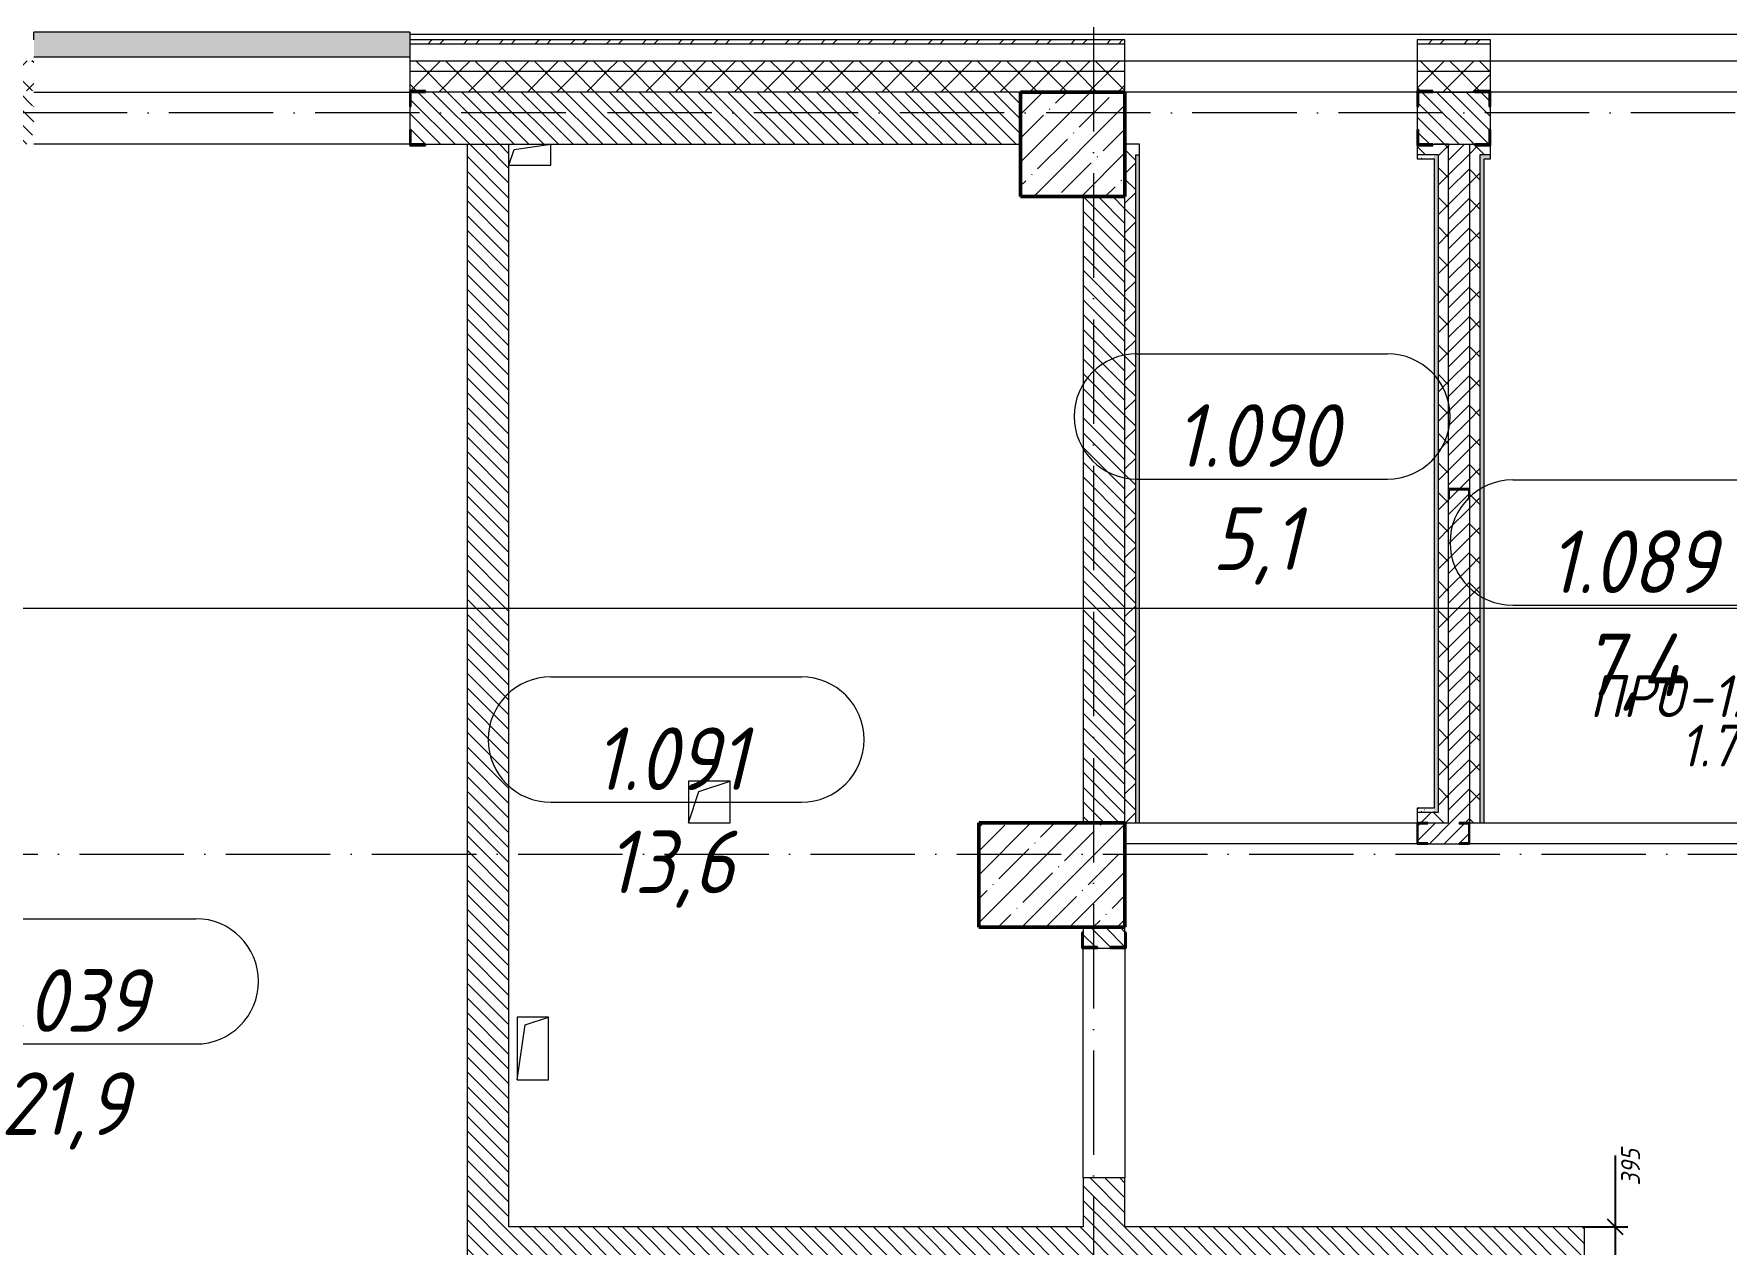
# Model space of a CAD drawing. Header units: millimetres. Extents: x -606178 to 312196, y -19338 to 632709.
# Drawn here: x -341806 to -333702, y 531958 to 537754 of the extents above; entities that cross this region are included whole.
import ezdxf

# ---------------------------------------------------------------- set-up
doc = ezdxf.new("R2010")
doc.units = ezdxf.units.MM
doc.linetypes.add('50_200_ШТРИХ_1Т_ш5_п1_п1_', pattern=[700, 500, -100, 0, -100])
for name, color, linetype, lineweight in [('A-____-____-DIMS', 7, 'Continuous', 9), ('A-FLOR-____-OTLN', 7, 'Continuous', 9), ('A-GENM-____-IDEN', 7, 'Continuous', 9), ('A-GENM-____-MCUT', 7, 'Continuous', 25), ('A-GENM-____-OTLN', 7, 'Continuous', 9), ('A-GENM-____-OTLN-1', 7, 'Continuous', 25), ('A-GLAZ-____-IDEN', 7, 'Continuous', 9), ('A-GLAZ-____-OTLN', 7, 'Continuous', 9), ('A-WALL-____-MCUT', 7, 'Continuous', 13), ('A-WALL-____-MCUT-1', 7, 'Continuous', 9), ('A-WALL-____-OTLN', 7, 'Continuous', 9), ('A-WALL-____-PATT-1', 7, 'Continuous', 9), ('A-WALL-FNSH-MCUT-1', 7, 'Continuous', 9), ('I-WALL-____-OTLN', 7, 'Continuous', 9), ('S-COLS-____-MCUT', 7, 'Continuous', 50), ('S-COLS-____-OTLN', 7, 'Continuous', 9), ('S-GRID-____-OTLN-1', 7, '50_200_ШТРИХ_1Т_ш5_п1_п1_', 9)]:
    doc.layers.add(name, color=color, linetype=linetype, lineweight=lineweight)
for name, color, linetype, lineweight, true_color in [('A-AREA-IDEN-1', 7, 'Continuous', 9, 0x000000), ('A-GLAZ-____-OTLN-1', 7, 'Continuous', 9, 0xc0c0c0), ('A-WALL-____-PATT-2', 7, 'Continuous', 9, 0x787878), ('G-____-____-SYMB-1', 9, 'Continuous', 9, 0x808080)]:
    doc.layers.add(name, color=color, linetype=linetype, lineweight=lineweight, true_color=true_color)
doc.styles.add('ISOCPEUR_I', font='isocpeui.ttf', dxfattribs={"width": 0.9, "height": 2.5})
doc.styles.add('ISOCPEUR_I_11', font='isocpeui.ttf', dxfattribs={"width": 0.9, "height": 200})
doc.styles.add('ISOCPEUR_I_7', font='isocpeui.ttf', dxfattribs={"width": 0.9, "height": 90})
doc.dimstyles.new('ISO-1_8_0_9К_СРЕДНИЙ_Кладочные_1', dxfattribs={"dimscale": 304.8, "dimtxt": 89.638306, "dimasz": 0.246063, "dimexe": 0.19685, "dimexo": 0, "dimgap": 0, "dimtad": 1, "dimdec": 3, "dimrnd": 0.001, "dimdsep": 46, "dimtxsty": 'ISOCPEUR_I_7', "dimblk1": 'OBLIQUE', "dimblk2": 'OBLIQUE', "dimsah": 1, "dimcen": 0.09, "dimdle": 0.19685, "dimazin": 0, "dimtfac": 1, "dimtdec": 4, "dimtix": 1, "dimtmove": 0, "dimatfit": 3, "dimfxl": 1, "dimtvp": 1, "dimtolj": 1, "dimtzin": 0, "dimarcsym": 2})
pattern_1 = [(135, (-425830.77, 451794.26), (-35.35534, -35.35534), [])]
pattern_2 = [(45, (-425830.77, 451794.26), (-85.53659, 85.53659), []), (45, (-425773.75, 451794.26), (-85.53659, 85.53659), [])]
pattern_3 = [(45, (-425830.77, 451794.26), (-35.35534, 35.35534), [])]
pattern_4 = [(45, (-425830.77, 451794.26), (-70.71068, 70.71068), []), (135, (-425830.77, 451794.26), (-70.71068, -70.71068), [])]
pattern_5 = [(0, (-425830.771, 451794.26), (81.28, 20.32), [3.353, -57.607, 3.353, -57.607, -325.12]), (0, (-425830.771, 451794.26), (81.28, 20.32), [-121.92, 3.353, -118.567, 3.353, -57.607, -142.24]), (0, (-425830.771, 451794.26), (81.28, 20.32), [-304.8, 3.353, -37.287, 3.353, -98.247]), (120, (-425800.291, 451804.42), (-58.2376362, 60.2305448), [3.353, -57.607, 3.353, -57.607, -325.12]), (120, (-425800.291, 451804.42), (-58.2376362, 60.2305448), [-121.92, 3.353, -118.567, 3.353, -57.607, -142.24]), (120, (-425800.291, 451804.42), (-58.2376362, 60.2305448), [-304.8, 3.353, -37.287, 3.353, -98.247]), (240, (-425790.131, 451845.06), (-23.0423638, -80.5505448), [3.353, -57.607, 3.353, -57.607, -325.12]), (240, (-425790.131, 451845.06), (-23.0423638, -80.5505448), [-121.92, 3.353, -118.567, 3.353, -57.607, -142.24]), (240, (-425790.131, 451845.06), (-23.0423638, -80.5505448), [-304.8, 3.353, -37.287, 3.353, -98.247])]

# ---------------------------------------------------------------- blocks, each defined once
blk = doc.blocks.new('BSC_Колонна _Прямоугольная - 500х500-V44-АР1_План отверстий 1 этажа в осях 1-64_Ю-ЯЯ')
at = {"layer": 'S-COLS-____-OTLN'}
h = blk.add_hatch(dxfattribs=at)
h.set_pattern_fill('FP_51', color=256, style=0, pattern_type=2)
h.set_pattern_definition([(45, (-89000, -85431.04), (-114.04925, 114.04925), []), (45, (-88885.95, -85431.04), (-114.04925, 114.04925), [201.613, -40.323, 3.353, -36.97])])
h.paths.add_polyline_path([(-250, -250), (250, -250), (250, 250), (-250, 250)], flags=0)
at = {"layer": 'S-COLS-____-MCUT'}
for p, q in [((250, 250), (-250, 250)), ((-250, 250), (-250, -250)), ((250, -250), (250, 250)), ((-250, -250), (250, -250))]:
    blk.add_line(p, q, dxfattribs=at)
blk = doc.blocks.new('BSC_Колонна _Прямоугольная - 500х700-V165-АР1_План отверстий 1 этажа в осях 1-64_Ю-ЯЯ')
at = {"layer": 'S-COLS-____-OTLN'}
h = blk.add_hatch(dxfattribs=at)
h.set_pattern_fill('FP_177', color=256, style=0, pattern_type=2)
h.set_pattern_definition([(315, (-81931.04, 88900), (114.04925, 114.04925), []), (315, (-81931.04, 88785.95), (114.04925, 114.04925), [201.613, -40.323, 3.353, -36.97])])
h.paths.add_polyline_path([(-250, -350), (250, -350), (250, 350), (-250, 350)], flags=0)
at = {"layer": 'S-COLS-____-MCUT'}
for p, q in [((250, 350), (-250, 350)), ((-250, 350), (-250, -350)), ((250, -350), (250, 350)), ((-250, -350), (250, -350))]:
    blk.add_line(p, q, dxfattribs=at)
blk = doc.blocks.new('Фахверк_СКБ_Уголок - 250_2700-27497298-АР1_План отверстий 1 этажа в осях 1-64_Ю-ЯЯ')
at = {"layer": 'A-GENM-____-MCUT'}
for p, q in [((200, 181), (125, 181)), ((125, 181), (125, 106)), ((131, 106), (131, 175)), ((131, 175), (200, 175)), ((200, 175), (200, 181)), ((125, 106), (131, 106)), ((131, -6), (125, -6)), ((125, -6), (125, -81)), ((125, -81), (200, -81)), ((131, -75), (131, -6)), ((200, -75), (131, -75)), ((200, -81), (200, -75))]:
    blk.add_line(p, q, dxfattribs=at)
blk = doc.blocks.new('154_Фахверк_СКБ_Швеллер - Тип_100_4010_1-28088705-АР1_План отверстий 1 этажа в осях 1-64_Ю-ЯЯ')
at = {"layer": 'A-GENM-____-MCUT'}
for p, q in [((175, 50), (125, 50)), ((125, 50), (125, -50)), ((128, 47), (175, 47)), ((128, -47), (128, 47)), ((175, 47), (175, 50)), ((125, -50), (175, -50)), ((175, -47), (128, -47)), ((175, -50), (175, -47))]:
    blk.add_line(p, q, dxfattribs=at)
blk = doc.blocks.new('154_Фахверк_СКБ_Швеллер - Тип_100_4010-27789772-АР1_План отверстий 1 этажа в осях 1-64_Ю-ЯЯ')
at = {"layer": 'A-GENM-____-MCUT'}
for p, q in [((175, 50), (125, 50)), ((125, 50), (125, -50)), ((128, 47), (175, 47)), ((128, -47), (128, 47)), ((175, 47), (175, 50)), ((125, -50), (175, -50)), ((175, -47), (128, -47)), ((175, -50), (175, -47))]:
    blk.add_line(p, q, dxfattribs=at)
blk = doc.blocks.new('Фахверк_СКБ_Уголок - 200_4010-27904266-АР1_План отверстий 1 этажа в осях 1-64_Ю-ЯЯ')
at = {"layer": 'A-GENM-____-MCUT'}
for p, q in [((125, 156), (50, 156)), ((50, 156), (50, 150)), ((50, 150), (119, 150)), ((119, 150), (119, 81)), ((125, 81), (125, 156)), ((119, 81), (125, 81)), ((125, 19), (119, 19)), ((119, 19), (119, -50)), ((125, -56), (125, 19)), ((119, -50), (50, -50)), ((50, -50), (50, -56)), ((50, -56), (125, -56))]:
    blk.add_line(p, q, dxfattribs=at)
blk = doc.blocks.new('AR_Отверстие прямоугольное _в плите_ - AR_Отверстие прямоугольное _в плите_-30459630-АР1_План отверстий 1 этажа в осях 1-64_Ю-ЯЯ')
at = {"layer": 'A-GENM-____-OTLN'}
for p, q in [((75, 150), (-75, 150)), ((-75, 150), (-75, -150)), ((-75, -150), (-37.5, 112.5)), ((-37.5, 112.5), (75, 150)), ((75, -150), (75, 150)), ((-75, -150), (75, -150))]:
    blk.add_line(p, q, dxfattribs=at)
blk = doc.blocks.new('AR_Отверстие прямоугольное _в плите_ - AR_Отверстие прямоугольное _в плите_-30459597-АР1_План отверстий 1 этажа в осях 1-64_Ю-ЯЯ')
at = {"layer": 'A-GENM-____-OTLN'}
for p, q in [((100, 100), (-100, 100)), ((-100, 100), (-100, -100)), ((-50, 50), (100, 100)), ((100, -100), (100, 100)), ((-100, -100), (-50, 50)), ((-100, -100), (100, -100))]:
    blk.add_line(p, q, dxfattribs=at)
blk = doc.blocks.new('AR_Отверстие прямоугольное _в плите_ - AR_Отверстие прямоугольное _в плите_-V209-АР1_План отверстий 1 этажа в осях 1-64_Ю-ЯЯ')
at = {"layer": 'A-GENM-____-OTLN'}
for p, q in [((-100, -50), (-75, 25)), ((-75, 25), (100, 50)), ((100, -50), (100, 50)), ((-100, -50), (100, -50))]:
    blk.add_line(p, q, dxfattribs=at)
blk = doc.blocks.new('Отлив_СКБ - Отлив витража_120_НВФ-31885689-АР1_План отверстий 1 этажа в осях 1-64_Ю-ЯЯ')
at = {"layer": 'A-GLAZ-____-OTLN-1'}
for points in [[(1800, 2), (1800, 120), (0, 120), (0, 2), (749.6, 2)], [(1800, 0), (1800, 2), (0, 2), (0, 0), (749.6, 0)]]:
    blk.add_hatch(color=256, dxfattribs=at).paths.add_polyline_path(points, flags=0)
at = {"layer": 'A-GLAZ-____-OTLN'}
for p, q in [((0, 83), (0, 120)), ((1800, 120), (0, 120)), ((1800, 120), (1800, 83)), ((0, 2), (1800, 2)), ((1800, 0), (0, 0))]:
    blk.add_line(p, q, dxfattribs=at)
blk = doc.blocks.new('_Oblique')
at = {"color": 0, "linetype": 'ByBlock', "lineweight": -2}
blk.add_line((-0.5, -0.5), (0.5, 0.5), dxfattribs=at)
blk = doc.blocks.new('*D4528')
at = {"layer": 'A-____-____-DIMS', "color": 0, "lineweight": -2, "transparency": 16777216}
for p, q in [((-334232, 532040.3), (-334232, 532382.8)), ((-334380.8, 532040.3), (-334172, 532040.3)), ((-334232, 531585.3), (-334232, 532040.3)), ((-334380.8, 531645.3), (-334172, 531645.3))]:
    blk.add_line(p, q, dxfattribs=at)
at = {"layer": 'Defpoints', "color": 0, "transparency": 16777216}
for p in [(-334380.8, 532040.3), (-334232, 532040.3), (-334380.8, 531645.3)]:
    blk.add_point(p, dxfattribs=at)
at = {"layer": 'A-____-____-DIMS', "color": 0, "lineweight": -2, "transparency": 16777216, "xscale": 75, "yscale": 75, "zscale": 75}
for p, rotation in [((-334232, 532040.3), 90), ((-334232, 531645.3), 270)]:
    blk.add_blockref('_Oblique', p, dxfattribs=dict(at, rotation=rotation))
at = {"layer": 'A-____-____-DIMS', "color": 0, "transparency": 16777216, "insert": (-334204.8, 532238), "char_height": 90, "width": 409.578, "attachment_point": 1, "rotation": 90, "line_spacing_factor": 1.149209, "style": 'ISOCPEUR_I_7'}
blk.add_mtext('\\A1;395', dxfattribs=at)
blk = doc.blocks.new('AAR_СКБ_Марка_помещения_1_5 ммп - Номер _ Площадь-27962135-АИ_План этажа_Стены_1')
at = {"layer": 'A-AREA-IDEN-1'}
for p, q in [((-2.987, 3), (3.013, 3)), ((-2.987, 0), (3.013, 0))]:
    blk.add_line(p, q, dxfattribs=at)
for centre, start, end in [((-2.987, 1.5), 90, 270), ((3.013, 1.5), 270, 90)]:
    blk.add_arc(centre, 1.5, start, end, dxfattribs=at)

msp = doc.modelspace()

# ---------------------------------------------------------------- hatches: boundary and pattern name
at = {"layer": 'A-WALL-____-PATT-1'}
h = msp.add_hatch(dxfattribs=at)
h.set_pattern_fill('FP_3', color=256, style=0, pattern_type=2)
h.set_pattern_definition(pattern_2)
h.paths.add_polyline_path([(-337471.1465, 537705.3011), (-336820.7712, 537705.3011), (-336820.7712, 537725.3011), (-340005.7712, 537725.3011), (-340005.7712, 537705.3011), (-338354.8969, 537705.3011)], flags=0)
h.paths.add_polyline_path([(-342930.7712, 537705.3011), (-341805.7712, 537705.3011), (-341805.7712, 537725.3011), (-342930.7712, 537725.3011)], flags=0)
h.paths.add_polyline_path([(-344730.7712, 537705.3011), (-344730.7712, 537725.3011), (-348780.7712, 537725.3011), (-348780.7712, 537705.3011), (-346308.6499, 537705.3011)], flags=0)
h.paths.add_polyline_path([(-350727.4016, 537705.3011), (-350580.7712, 537705.3011), (-350580.7712, 537725.3011), (-351095.7712, 537725.3011), (-351095.7712, 537705.3011)], flags=0)
h = msp.add_hatch(dxfattribs=at)
h.set_pattern_fill('FP_3', color=256, style=0, pattern_type=2)
h.set_pattern_definition(pattern_2)
h.paths.add_polyline_path([(-324350.7712, 537705.3011), (-324330.7712, 537705.3011), (-324330.7712, 537725.3011), (-328230.7712, 537725.3011), (-328230.7712, 537705.3011), (-325098.6419, 537705.3011)], flags=0)
h.paths.add_polyline_path([(-330230.7712, 537705.3011), (-329630.7712, 537705.3011), (-329630.7712, 537725.3011), (-330230.7712, 537725.3011)], flags=0)
h.paths.add_polyline_path([(-332330.7712, 537705.3011), (-332330.7712, 537725.3011), (-333030.7712, 537725.3011), (-333030.7712, 537705.3011)], flags=0)
h.paths.add_polyline_path([(-336580.7712, 537705.3011), (-336580.7712, 537725.3011), (-336820.7712, 537725.3011), (-336820.7712, 537705.3011)], flags=0)
h.paths.add_polyline_path([(-335180.7712, 537705.3011), (-334830.7712, 537705.3011), (-334830.7712, 537725.3011), (-335180.7712, 537725.3011)], flags=0)
h = msp.add_hatch(dxfattribs=at)
h.set_pattern_fill('FP_1', color=256, style=0, pattern_type=2)
h.set_pattern_definition(pattern_4)
h.paths.add_polyline_path([(-337471.1465, 537575.3011), (-336820.7712, 537575.3011), (-336820.7712, 537625.3011), (-340005.7712, 537625.3011), (-340005.7712, 537575.3011), (-338354.8969, 537575.3011)], flags=0)
h.paths.add_polyline_path([(-342930.7712, 537575.3011), (-341805.7712, 537575.3011), (-341805.7712, 537625.3011), (-342930.7712, 537625.3011)], flags=0)
h.paths.add_polyline_path([(-344730.7712, 537575.3011), (-344730.7712, 537625.3011), (-348780.7712, 537625.3011), (-348780.7712, 537575.3011), (-346308.6499, 537575.3011)], flags=0)
h.paths.add_polyline_path([(-351095.7712, 537575.3011), (-350580.7712, 537575.3011), (-350580.7712, 537625.3011), (-351095.7712, 537625.3011)], flags=0)
h = msp.add_hatch(dxfattribs=at)
h.set_pattern_fill('FP_1', color=256, style=0, pattern_type=2)
h.set_pattern_definition(pattern_4)
h.paths.add_polyline_path([(-324580.7712, 537575.3011), (-324480.7712, 537575.3011), (-324480.7712, 537625.3011), (-328230.7712, 537625.3011), (-328230.7712, 537575.3011), (-325098.6419, 537575.3011)], flags=0)
h.paths.add_polyline_path([(-332330.7712, 537575.3011), (-332330.7712, 537625.3011), (-333030.7712, 537625.3011), (-333030.7712, 537575.3011)], flags=0)
h.paths.add_polyline_path([(-329630.7712, 537575.3011), (-329630.7712, 537625.3011), (-330230.7712, 537625.3011), (-330230.7712, 537575.3011)], flags=0)
h.paths.add_polyline_path([(-334830.7712, 537575.3011), (-334830.7712, 537625.3011), (-335180.7712, 537625.3011), (-335180.7712, 537575.3011)], flags=0)
h.paths.add_polyline_path([(-336580.7712, 537575.3011), (-336580.7712, 537625.3011), (-336820.7712, 537625.3011), (-336820.7712, 537575.3011)], flags=0)
h = msp.add_hatch(dxfattribs=at)
h.set_pattern_fill('FP_1', color=256, style=0, pattern_type=2)
h.set_pattern_definition(pattern_4)
h.paths.add_polyline_path([(-336820.7712, 537475.3011), (-336820.7712, 537575.3011), (-340005.7712, 537575.3011), (-340005.7712, 537481.3011), (-339930.7712, 537481.3011), (-339930.7712, 537475.3011), (-337080.7712, 537475.3011)], flags=0)
h.paths.add_polyline_path([(-342430.7712, 537475.3011), (-341880.7712, 537475.3011), (-341880.7712, 537481.3011), (-341805.7712, 537481.3011), (-341805.7712, 537575.3011), (-342930.7712, 537575.3011), (-342930.7712, 537475.3011), (-342773.6485, 537475.3011)], flags=0)
h.paths.add_polyline_path([(-344805.7712, 537475.3011), (-344805.7712, 537481.3011), (-344730.7712, 537481.3011), (-344730.7712, 537575.3011), (-348780.7712, 537575.3011), (-348780.7712, 537481.3011), (-348705.7712, 537481.3011), (-348705.7712, 537475.3011), (-346308.6499, 537475.3011)], flags=0)
h.paths.add_polyline_path([(-350727.4016, 537475.3011), (-350580.7712, 537475.3011), (-350580.7712, 537575.3011), (-351095.7712, 537575.3011), (-351095.7712, 537475.3011), (-351080.7712, 537475.3011)], flags=0)
h = msp.add_hatch(dxfattribs=at)
h.set_pattern_fill('FP_1', color=256, style=0, pattern_type=2)
h.set_pattern_definition(pattern_4)
h.paths.add_polyline_path([(-324580.7712, 537475.3011), (-324580.7712, 537575.3011), (-328230.7712, 537575.3011), (-328230.7712, 537475.3011), (-325098.6419, 537475.3011)], flags=0)
h.paths.add_polyline_path([(-329630.7712, 537475.3011), (-329630.7712, 537575.3011), (-330230.7712, 537575.3011), (-330230.7712, 537475.3011)], flags=0)
h.paths.add_polyline_path([(-332330.7712, 537475.3011), (-332330.7712, 537575.3011), (-333030.7712, 537575.3011), (-333030.7712, 537481.3011), (-332955.7712, 537481.3011), (-332955.7712, 537475.3011), (-332830.7712, 537475.3011)], flags=0)
h.paths.add_polyline_path([(-336580.7712, 537475.3011), (-336580.7712, 537575.3011), (-336820.7712, 537575.3011), (-336820.7712, 537475.3011)], flags=0)
h.paths.add_polyline_path([(-334905.7712, 537475.3011), (-334905.7712, 537481.3011), (-334830.7712, 537481.3011), (-334830.7712, 537575.3011), (-335180.7712, 537575.3011), (-335180.7712, 537481.3011), (-335105.7712, 537481.3011), (-335105.7712, 537475.3011)], flags=0)
h = msp.add_hatch(dxfattribs=at)
h.set_pattern_fill('FP_6', color=256, style=0, pattern_type=2)
h.set_pattern_definition(pattern_1)
h.paths.add_polyline_path([(-339930.7712, 537225.3011), (-337080.7712, 537225.3011), (-337080.7712, 537475.3011), (-339999.7712, 537475.3011), (-339999.7712, 537406.3011), (-340005.7712, 537406.3011), (-340005.7712, 537294.3011), (-339999.7712, 537294.3011), (-339999.7712, 537225.3011)], flags=0)
h.paths.add_polyline_path([(-342430.7712, 537225.3011), (-341811.7712, 537225.3011), (-341811.7712, 537294.3011), (-341805.7712, 537294.3011), (-341805.7712, 537406.3011), (-341811.7712, 537406.3011), (-341811.7712, 537475.3011), (-342430.7712, 537475.3011), (-342430.7712, 537294.3011)], flags=0)
h = msp.add_hatch(dxfattribs=at)
h.set_pattern_fill('FP_6', color=256, style=0, pattern_type=2)
h.set_pattern_definition(pattern_1)
h.paths.add_polyline_path([(-334905.7712, 537225.3011), (-334836.7712, 537225.3011), (-334836.7712, 537294.3011), (-334830.7712, 537294.3011), (-334830.7712, 537406.3011), (-334836.7712, 537406.3011), (-334836.7712, 537475.3011), (-335174.7712, 537475.3011), (-335174.7712, 537406.3011), (-335180.7712, 537406.3011), (-335180.7712, 537294.3011), (-335174.7712, 537294.3011), (-335174.7712, 537225.3011), (-335100.7712, 537225.3011)], flags=0)
h.paths.add_polyline_path([(-332955.7712, 537225.3011), (-332830.7712, 537225.3011), (-332830.7712, 537475.3011), (-333024.7712, 537475.3011), (-333024.7712, 537406.3011), (-333030.7712, 537406.3011), (-333030.7712, 537294.3011), (-333024.7712, 537294.3011), (-333024.7712, 537225.3011)], flags=0)
h = msp.add_hatch(dxfattribs=at)
h.set_pattern_fill('FP_6', color=256, style=0, pattern_type=2)
h.set_pattern_definition(pattern_1)
h.paths.add_polyline_path([(-339730.7712, 529475.3011), (-339530.7712, 529475.3011), (-339530.7712, 529975.3011), (-339730.7712, 529975.3011), (-339730.7712, 529675.3011)], flags=0)
h.paths.add_polyline_path([(-339663.1179, 530475.3011), (-339530.7712, 530475.3011), (-339530.7712, 537225.3011), (-339730.7712, 537225.3011), (-339730.7712, 530475.3011)], flags=0)
h = msp.add_hatch(dxfattribs=at)
h.set_pattern_fill('FP_1', color=256, style=0, pattern_type=2)
h.set_pattern_definition(pattern_4)
h.paths.add_polyline_path([(-336580.7712, 533975.3011), (-336530.7712, 533975.3011), (-336530.7712, 537225.3011), (-336580.7712, 537225.3011), (-336580.7712, 534849.8788)], flags=0)
h = msp.add_hatch(dxfattribs=at)
h.set_pattern_fill('FP_1', color=256, style=0, pattern_type=2)
h.set_pattern_definition(pattern_4)
h.paths.add_polyline_path([(-336530.7712, 537175.3011), (-336510.7712, 537175.3011), (-336510.7712, 537225.3011), (-336530.7712, 537225.3011)], flags=0)
h.paths.add_polyline_path([(-335080.7712, 537175.3011), (-335080.7712, 537225.3011), (-335105.7712, 537225.3011), (-335105.7712, 537219.3011), (-335180.7712, 537219.3011), (-335180.7712, 537175.3011), (-335100.7712, 537175.3011)], flags=0)
h = msp.add_hatch(dxfattribs=at)
h.set_pattern_fill('FP_1', color=256, style=0, pattern_type=2)
h.set_pattern_definition(pattern_4)
h.paths.add_polyline_path([(-335030.7712, 533975.3011), (-335030.7712, 537225.3011), (-335080.7712, 537225.3011), (-335080.7712, 533975.3011)], flags=0)
h = msp.add_hatch(dxfattribs=at)
h.set_pattern_fill('FP_5', color=256, style=0, pattern_type=2)
h.set_pattern_definition(pattern_3)
h.paths.add_polyline_path([(-334980.7712, 533975.3011), (-334930.7712, 533975.3011), (-334930.7712, 535525.3011), (-334933.7712, 535525.3011), (-334933.7712, 535572.3011), (-335027.7712, 535572.3011), (-335027.7712, 535525.3011), (-335030.7712, 535525.3011), (-335030.7712, 533975.3011)], flags=0)
h.paths.add_polyline_path([(-334933.7712, 535575.3011), (-334930.7712, 535575.3011), (-334930.7712, 537225.3011), (-335030.7712, 537225.3011), (-335030.7712, 535575.3011), (-335027.7712, 535575.3011)], flags=0)
h = msp.add_hatch(dxfattribs=at)
h.set_pattern_fill('FP_1', color=256, style=0, pattern_type=2)
h.set_pattern_definition(pattern_4)
h.paths.add_polyline_path([(-334930.7712, 533975.3011), (-334880.7712, 533975.3011), (-334880.7712, 537219.3011), (-334905.7712, 537219.3011), (-334905.7712, 537225.3011), (-334930.7712, 537225.3011), (-334930.7712, 534849.8788)], flags=0)
h = msp.add_hatch(dxfattribs=at)
h.set_pattern_fill('FP_1', color=256, style=0, pattern_type=2)
h.set_pattern_definition(pattern_4)
h.paths.add_polyline_path([(-332830.7712, 537175.3011), (-332830.7712, 537225.3011), (-332955.7712, 537225.3011), (-332955.7712, 537219.3011), (-333030.7712, 537219.3011), (-333030.7712, 537175.3011), (-332955.7712, 537175.3011)], flags=0)
h.paths.add_polyline_path([(-334880.7712, 537175.3011), (-334830.7712, 537175.3011), (-334830.7712, 537219.3011), (-334880.7712, 537219.3011)], flags=0)
h = msp.add_hatch(dxfattribs=at)
h.set_pattern_fill('FP_6', color=256, style=0, pattern_type=2)
h.set_pattern_definition(pattern_1)
h.paths.add_polyline_path([(-336580.7712, 533975.3011), (-336580.7712, 536975.3011), (-336780.7712, 536975.3011), (-336780.7712, 533975.3011)], flags=0)
h = msp.add_hatch(dxfattribs=at)
h.set_pattern_fill('FP_1', color=256, style=0, pattern_type=2)
h.set_pattern_definition(pattern_4)
h.paths.add_polyline_path([(-335080.7712, 533975.3011), (-335080.7712, 534025.3011), (-335180.7712, 534025.3011), (-335180.7712, 533975.3011), (-335100.7712, 533975.3011)], flags=0)
h = msp.add_hatch(dxfattribs=at)
h.set_pattern_fill('FP_5', color=256, style=0, pattern_type=2)
h.set_pattern_definition(pattern_3)
h.paths.add_polyline_path([(-332680.7712, 533875.3011), (-332580.7712, 533875.3011), (-332580.7712, 533975.3011), (-332680.7712, 533975.3011), (-332680.7712, 533969.0511)], flags=0)
h.paths.add_polyline_path([(-335130.7712, 533875.3011), (-334980.7712, 533875.3011), (-334980.7712, 533878.3011), (-334933.7712, 533878.3011), (-334933.7712, 533972.3011), (-334980.7712, 533972.3011), (-334980.7712, 533975.3011), (-335130.7712, 533975.3011), (-335130.7712, 533972.3011), (-335177.7712, 533972.3011), (-335177.7712, 533878.3011), (-335130.7712, 533878.3011)], flags=0)
h.paths.add_polyline_path([(-333033.7712, 533878.3011), (-333033.7712, 533972.3011), (-333127.7712, 533972.3011), (-333127.7712, 533878.3011), (-333080.7712, 533878.3011)], flags=0)
h = msp.add_hatch(dxfattribs=at)
h.set_pattern_fill('FP_6', color=256, style=0, pattern_type=2)
h.set_pattern_definition(pattern_1)
h.paths.add_polyline_path([(-336580.7712, 532040.3011), (-336580.7712, 532275.3011), (-336780.7712, 532275.3011), (-336780.7712, 532040.3011)], flags=0)
h.paths.add_polyline_path([(-336711.7712, 533375.3011), (-336649.7712, 533375.3011), (-336649.7712, 533381.3011), (-336580.7712, 533381.3011), (-336580.7712, 533475.3011), (-336780.7712, 533475.3011), (-336780.7712, 533381.3011), (-336711.7712, 533381.3011)], flags=0)
h = msp.add_hatch(dxfattribs=at)
h.set_pattern_fill('FP_6', color=256, style=0, pattern_type=2)
h.set_pattern_definition(pattern_1)
h.paths.add_polyline_path([(-334480.7712, 531840.3011), (-334380.7712, 531840.3011), (-334380.7712, 532040.3011), (-339530.7712, 532040.3011), (-339530.7712, 531840.3011), (-335703.6459, 531840.3011)], flags=0)
at = {"layer": 'A-WALL-____-PATT-2'}
h = msp.add_hatch(dxfattribs=at)
h.set_pattern_fill('FP_185', color=256, style=0, pattern_type=2)
h.set_pattern_definition(pattern_5)
h.paths.add_polyline_path([(-336510.7712, 533975.3011), (-336510.7712, 537175.3011), (-336530.7712, 537175.3011), (-336530.7712, 533975.3011)], flags=0)
h = msp.add_hatch(dxfattribs=at)
h.set_pattern_fill('FP_185', color=256, style=0, pattern_type=2)
h.set_pattern_definition(pattern_5)
h.paths.add_polyline_path([(-335100.7712, 537155.3011), (-335100.7712, 537175.3011), (-335180.7712, 537175.3011), (-335180.7712, 537155.3011)], flags=0)
h = msp.add_hatch(dxfattribs=at)
h.set_pattern_fill('FP_185', color=256, style=0, pattern_type=2)
h.set_pattern_definition(pattern_5)
h.paths.add_polyline_path([(-335100.7712, 534025.3011), (-335080.7712, 534025.3011), (-335080.7712, 537175.3011), (-335100.7712, 537175.3011), (-335100.7712, 534045.3011)], flags=0)
h = msp.add_hatch(dxfattribs=at)
h.set_pattern_fill('FP_185', color=256, style=0, pattern_type=2)
h.set_pattern_definition(pattern_5)
h.paths.add_polyline_path([(-334880.7712, 533975.3011), (-334860.7712, 533975.3011), (-334860.7712, 537175.3011), (-334880.7712, 537175.3011), (-334880.7712, 534849.8788)], flags=0)
h = msp.add_hatch(dxfattribs=at)
h.set_pattern_fill('FP_185', color=256, style=0, pattern_type=2)
h.set_pattern_definition(pattern_5)
h.paths.add_polyline_path([(-332830.7712, 537155.3011), (-332830.7712, 537175.3011), (-333030.7712, 537175.3011), (-333030.7712, 537155.3011)], flags=0)
h.paths.add_polyline_path([(-334830.7712, 537155.3011), (-334830.7712, 537175.3011), (-334860.7712, 537175.3011), (-334860.7712, 537155.3011)], flags=0)
h = msp.add_hatch(dxfattribs=at)
h.set_pattern_fill('FP_185', color=256, style=0, pattern_type=2)
h.set_pattern_definition(pattern_5)
h.paths.add_polyline_path([(-335100.7712, 534025.3011), (-335100.7712, 534045.3011), (-335180.7712, 534045.3011), (-335180.7712, 534025.3011)], flags=0)

# ---------------------------------------------------------------- linework, layer by layer
at = {"layer": 'A-FLOR-____-OTLN'}
msp.add_line((-340005.7712, 537752.3011), (-323814.4413, 537752.3011), dxfattribs=at)
at = {"layer": 'A-WALL-____-MCUT'}
for p, q in [((-340005.7712, 537705.3011), (-340005.7712, 537481.3011)), ((-336580.7712, 537705.3011), (-340005.7712, 537705.3011)), ((-336580.7712, 537475.3011), (-336580.7712, 537705.3011)), ((-334830.7712, 537705.3011), (-335180.7712, 537705.3011)), ((-335180.7712, 537705.3011), (-335180.7712, 537481.3011)), ((-334830.7712, 537481.3011), (-334830.7712, 537705.3011)), ((-340005.7712, 537406.3011), (-340005.7712, 537294.3011)), ((-335180.7712, 537406.3011), (-335180.7712, 537294.3011)), ((-334830.7712, 537294.3011), (-334830.7712, 537406.3011)), ((-339930.7712, 537225.3011), (-337080.7712, 537225.3011)), ((-339730.7712, 537225.3011), (-339730.7712, 530475.3011)), ((-339530.7712, 532040.3011), (-339530.7712, 537225.3011)), ((-336530.7712, 537225.3011), (-336580.7712, 537225.3011)), ((-335180.7712, 537219.3011), (-335180.7712, 537175.3011)), ((-335100.7712, 537225.3011), (-334905.7712, 537225.3011)), ((-335030.7712, 537225.3011), (-335080.7712, 537225.3011)), ((-335030.7712, 535575.3011), (-335030.7712, 537225.3011)), ((-334930.7712, 537225.3011), (-334930.7712, 535575.3011)), ((-334830.7712, 537175.3011), (-334830.7712, 537219.3011)), ((-336530.7712, 537175.3011), (-336530.7712, 533975.3011)), ((-336530.7712, 537175.3011), (-336510.7712, 537175.3011)), ((-335080.7712, 537175.3011), (-335180.7712, 537175.3011)), ((-335080.7712, 537175.3011), (-335080.7712, 534025.3011)), ((-334880.7712, 537175.3011), (-334880.7712, 533975.3011)), ((-334830.7712, 537175.3011), (-334880.7712, 537175.3011)), ((-336780.7712, 536975.3011), (-336780.7712, 533975.3011)), ((-336580.7712, 533975.3011), (-336580.7712, 536975.3011)), ((-335030.7712, 533975.3011), (-335030.7712, 535525.3011)), ((-334930.7712, 535525.3011), (-334930.7712, 533975.3011)), ((-336580.7712, 533975.3011), (-336530.7712, 533975.3011)), ((-335180.7712, 534025.3011), (-335180.7712, 533975.3011)), ((-335080.7712, 534025.3011), (-335180.7712, 534025.3011)), ((-335130.7712, 533975.3011), (-335030.7712, 533975.3011)), ((-334930.7712, 533975.3011), (-334880.7712, 533975.3011)), ((-336780.7712, 533475.3011), (-336780.7712, 533450.3011)), ((-336580.7712, 533450.3011), (-336580.7712, 533475.3011)), ((-336711.7712, 533375.3011), (-336649.7712, 533375.3011)), ((-336780.7712, 532275.3011), (-336780.7712, 532040.3011)), ((-336580.7712, 532275.3011), (-336780.7712, 532275.3011)), ((-336580.7712, 532040.3011), (-336580.7712, 532275.3011)), ((-336780.7712, 532040.3011), (-339530.7712, 532040.3011)), ((-334380.7712, 532040.3011), (-336580.7712, 532040.3011)), ((-334380.7712, 531840.3011), (-334380.7712, 532040.3011))]:
    msp.add_line(p, q, dxfattribs=at)
at = {"layer": 'A-WALL-____-MCUT-1'}
for p, q in [((-340005.7712, 537625.3011), (-336580.7712, 537625.3011)), ((-335180.7712, 537625.3011), (-334830.7712, 537625.3011)), ((-340005.7712, 537575.3011), (-336580.7712, 537575.3011)), ((-335180.7712, 537575.3011), (-334830.7712, 537575.3011)), ((-337080.7712, 537475.3011), (-339930.7712, 537475.3011)), ((-334905.7712, 537475.3011), (-335105.7712, 537475.3011)), ((-335105.7712, 537475.3011), (-334905.7712, 537475.3011)), ((-335105.7712, 537225.3011), (-335100.7712, 537225.3011)), ((-335080.7712, 537225.3011), (-335100.7712, 537225.3011))]:
    msp.add_line(p, q, dxfattribs=at)
at = {"layer": 'A-WALL-____-OTLN'}
for p, q in [((-336580.7712, 537625.3011), (-335180.7712, 537625.3011)), ((-334830.7712, 537625.3011), (-333030.7712, 537625.3011)), ((-341805.7712, 537475.3011), (-340005.7712, 537475.3011)), ((-335180.7712, 537475.3011), (-336580.7712, 537475.3011)), ((-333030.7712, 537475.3011), (-334830.7712, 537475.3011)), ((-340005.7712, 537225.3011), (-341805.7712, 537225.3011))]:
    msp.add_line(p, q, dxfattribs=at)
at = {"layer": 'A-WALL-FNSH-MCUT-1'}
for p, q in [((-336580.7712, 537725.3011), (-340005.7712, 537725.3011)), ((-340005.7712, 537725.3011), (-340005.7712, 537705.3011)), ((-336580.7712, 537705.3011), (-336580.7712, 537725.3011)), ((-334830.7712, 537725.3011), (-335180.7712, 537725.3011)), ((-335180.7712, 537725.3011), (-335180.7712, 537705.3011)), ((-334830.7712, 537705.3011), (-334830.7712, 537725.3011)), ((-336510.7712, 537225.3011), (-336530.7712, 537225.3011)), ((-336510.7712, 533975.3011), (-336510.7712, 537225.3011)), ((-335180.7712, 537175.3011), (-335180.7712, 537155.3011)), ((-335180.7712, 537155.3011), (-335100.7712, 537155.3011)), ((-335100.7712, 537155.3011), (-335100.7712, 534045.3011)), ((-334860.7712, 533975.3011), (-334860.7712, 537155.3011)), ((-334860.7712, 537155.3011), (-334830.7712, 537155.3011)), ((-334830.7712, 537155.3011), (-334830.7712, 537175.3011)), ((-335100.7712, 534045.3011), (-335180.7712, 534045.3011)), ((-335180.7712, 534045.3011), (-335180.7712, 534025.3011)), ((-336530.7712, 533975.3011), (-336510.7712, 533975.3011)), ((-334880.7712, 533975.3011), (-334860.7712, 533975.3011)), ((-335130.7712, 533875.3011), (-334980.7712, 533875.3011))]:
    msp.add_line(p, q, dxfattribs=at)
at = {"layer": 'G-____-____-SYMB-1'}
msp.add_line((-430745.3734, 535003.3117), (-321318.4174, 535003.3117), dxfattribs=at)
at = {"layer": 'I-WALL-____-OTLN'}
for p, q in [((-336510.7712, 533975.3011), (-335180.7712, 533975.3011)), ((-334860.7712, 533975.3011), (-333130.7712, 533975.3011)), ((-335180.7712, 533875.3011), (-336580.7712, 533875.3011)), ((-333130.7712, 533875.3011), (-334930.7712, 533875.3011)), ((-336780.7712, 532275.3011), (-336780.7712, 533375.3011)), ((-336580.7712, 533375.3011), (-336580.7712, 532275.3011))]:
    msp.add_line(p, q, dxfattribs=at)
at = {"layer": 'S-GRID-____-OTLN-1'}
for p, q in [((-336730.7712, 542687.1106), (-336730.7712, 491375.8881)), ((-321756.3646, 537375.3011), (-430499.5414, 537375.3011)), ((-430499.5414, 533825.3011), (-321756.3646, 533825.3011))]:
    msp.add_line(p, q, dxfattribs=at)

# ---------------------------------------------------------------- block references
at = {"layer": 'A-AREA-IDEN-1', "xscale": 199.9999999999999, "yscale": 199.9999999999999, "zscale": 199.9999999999999}
for p in [(-335926.6686, 535622.0399), (-334126.6686, 535017.7826), (-338732.825, 534074.2672), (-341632.5792, 532916.4203)]:
    msp.add_blockref('AAR_СКБ_Марка_помещения_1_5 ммп - Номер _ Площадь-27962135-АИ_План этажа_Стены_1', p, dxfattribs=at)
at = {"layer": 'A-GENM-____-OTLN'}
for name, p in [('AR_Отверстие прямоугольное _в плите_ - AR_Отверстие прямоугольное _в плите_-V209-АР1_План отверстий 1 этажа в осях 1-64_Ю-ЯЯ', (-339430.7712, 537175.3011)), ('AR_Отверстие прямоугольное _в плите_ - AR_Отверстие прямоугольное _в плите_-30459597-АР1_План отверстий 1 этажа в осях 1-64_Ю-ЯЯ', (-338570.7712, 534075.3011)), ('AR_Отверстие прямоугольное _в плите_ - AR_Отверстие прямоугольное _в плите_-30459630-АР1_План отверстий 1 этажа в осях 1-64_Ю-ЯЯ', (-339415.7544, 532894.9536))]:
    msp.add_blockref(name, p, dxfattribs=at)
at = {"layer": 'A-GENM-____-OTLN-1'}
for name, p in [('Фахверк_СКБ_Уголок - 250_2700-27497298-АР1_План отверстий 1 этажа в осях 1-64_Ю-ЯЯ', (-340130.7712, 537300.3011)), ('Фахверк_СКБ_Уголок - 250_2700-27497298-АР1_План отверстий 1 этажа в осях 1-64_Ю-ЯЯ', (-335305.7712, 537300.3011)), ('154_Фахверк_СКБ_Швеллер - Тип_100_4010-27789772-АР1_План отверстий 1 этажа в осях 1-64_Ю-ЯЯ', (-335305.7712, 533925.3011))]:
    msp.add_blockref(name, p, dxfattribs=at)
for name, p, rotation in [('Фахверк_СКБ_Уголок - 250_2700-27497298-АР1_План отверстий 1 этажа в осях 1-64_Ю-ЯЯ', (-334705.7712, 537400.3011), 180), ('154_Фахверк_СКБ_Швеллер - Тип_100_4010-27789772-АР1_План отверстий 1 этажа в осях 1-64_Ю-ЯЯ', (-334980.7712, 535700.3011), 270), ('154_Фахверк_СКБ_Швеллер - Тип_100_4010_1-28088705-АР1_План отверстий 1 этажа в осях 1-64_Ю-ЯЯ', (-334805.7712, 533925.3011), 180), ('Фахверк_СКБ_Уголок - 200_4010-27904266-АР1_План отверстий 1 этажа в осях 1-64_Ю-ЯЯ', (-336730.7712, 533500.3011), 270)]:
    msp.add_blockref(name, p, dxfattribs=dict(at, rotation=rotation))
at = {"layer": 'A-GLAZ-____-OTLN'}
msp.add_blockref('Отлив_СКБ - Отлив витража_120_НВФ-31885689-АР1_План отверстий 1 этажа в осях 1-64_Ю-ЯЯ', (-341805.7712, 537642.3011), dxfattribs=at)
at = {"layer": 'S-COLS-____-OTLN'}
msp.add_blockref('BSC_Колонна _Прямоугольная - 500х500-V44-АР1_План отверстий 1 этажа в осях 1-64_Ю-ЯЯ', (-336830.7712, 537225.3011), dxfattribs=at)
at = {"layer": 'S-COLS-____-OTLN', "rotation": 89.9999999999999}
msp.add_blockref('BSC_Колонна _Прямоугольная - 500х700-V165-АР1_План отверстий 1 этажа в осях 1-64_Ю-ЯЯ', (-336930.7712, 533725.3011), dxfattribs=at)

# ---------------------------------------------------------------- texts
at = {"layer": 'A-AREA-IDEN-1', "char_height": 300, "attachment_point": 8, "line_spacing_factor": 1.139951, "style": 'ISOCPEUR_I'}
for s, insert, width in [('\\pxqc,t8.46667,16.93333,25.4,33.86667,42.33333,50.8,59.26667,67.73333,76.2,84.66667,93.13333,101.6,110.06667,118.53333,127,135.46667,143.93333,152.4,160.86667,169.33333,177.8,186.26667,194.73333,203.2,211.66667,220.13333,228.6,237.06667,245.53333,254,262.46667,270.93333;{1.090}', (-335952.0977, 535680.3697), 900), ('\\pxqc,t8.46667,16.93333,25.4,33.86667,42.33333,50.8,59.26667,67.73333,76.2,84.66667,93.13333,101.6,110.06667,118.53333,127,135.46667,143.93333,152.4,160.86667,169.33333,177.8,186.26667,194.73333,203.2,211.66667,220.13333,228.6,237.06667,245.53333,254,262.46667,270.93333;{5,1}', (-335952.0977, 535116.4218), 490), ('\\pxqc,t8.46667,16.93333,25.4,33.86667,42.33333,50.8,59.26667,67.73333,76.2,84.66667,93.13333,101.6,110.06667,118.53333,127,135.46667,143.93333,152.4,160.86667,169.33333,177.8,186.26667,194.73333,203.2,211.66667,220.13333,228.6,237.06667,245.53333,254,262.46667,270.93333;{1.089}', (-334152.0977, 535076.1125), 900), ('\\pxqc,t8.46667,16.93333,25.4,33.86667,42.33333,50.8,59.26667,67.73333,76.2,84.66667,93.13333,101.6,110.06667,118.53333,127,135.46667,143.93333,152.4,160.86667,169.33333,177.8,186.26667,194.73333,203.2,211.66667,220.13333,228.6,237.06667,245.53333,254,262.46667,270.93333;{7,4}', (-334151.0977, 534512.1645), 582), ('\\pxqc,t8.46667,16.93333,25.4,33.86667,42.33333,50.8,59.26667,67.73333,76.2,84.66667,93.13333,101.6,110.06667,118.53333,127,135.46667,143.93333,152.4,160.86667,169.33333,177.8,186.26667,194.73333,203.2,211.66667,220.13333,228.6,237.06667,245.53333,254,262.46667,270.93333;{1.091}', (-338758.254, 534132.5971), 846), ('\\pxqc,t8.46667,16.93333,25.4,33.86667,42.33333,50.8,59.26667,67.73333,76.2,84.66667,93.13333,101.6,110.06667,118.53333,127,135.46667,143.93333,152.4,160.86667,169.33333,177.8,186.26667,194.73333,203.2,211.66667,220.13333,228.6,237.06667,245.53333,254,262.46667,270.93333;{13,6}', (-338758.254, 533568.6491), 702), ('\\pxqc,t8.46667,16.93333,25.4,33.86667,42.33333,50.8,59.26667,67.73333,76.2,84.66667,93.13333,101.6,110.06667,118.53333,127,135.46667,143.93333,152.4,160.86667,169.33333,177.8,186.26667,194.73333,203.2,211.66667,220.13333,228.6,237.06667,245.53333,254,262.46667,270.93333;{1.039}', (-341658.0082, 532974.7502), 900), ('\\pxqc,t8.46667,16.93333,25.4,33.86667,42.33333,50.8,59.26667,67.73333,76.2,84.66667,93.13333,101.6,110.06667,118.53333,127,135.46667,143.93333,152.4,160.86667,169.33333,177.8,186.26667,194.73333,203.2,211.66667,220.13333,228.6,237.06667,245.53333,254,262.46667,270.93333;{21,9}', (-341658.0082, 532410.8022), 702)]:
    msp.add_mtext(s, dxfattribs=dict(at, insert=insert, width=width))
at = {"layer": 'A-GENM-____-IDEN', "char_height": 200, "attachment_point": 1, "style": 'ISOCPEUR_I_11'}
for s, insert, width in [('ПРО', (-334355.6505, 534681.9877), 562.784625), ('-1.40', (-333891.3068, 534681.9877), 692.658)]:
    msp.add_mtext(s, dxfattribs=dict(at, insert=insert, width=width))
at = {"layer": 'A-GLAZ-____-IDEN', "insert": (-333923.1464, 534445.6905), "char_height": 200, "width": 505.063125, "attachment_point": 1, "style": 'ISOCPEUR_I_11'}
msp.add_mtext('1.77', dxfattribs=at)

# ---------------------------------------------------------------- dimensions: what is measured, and where the dimension line sits
at = {"layer": 'A-____-____-DIMS'}
dim = msp.add_linear_dim(base=(-334232.0207, 532040.3011), p1=(-334380.7712, 531645.3011), p2=(-334380.7712, 532040.3011), angle=90, dimstyle='ISO-1_8_0_9К_СРЕДНИЙ_Кладочные_1', override={"dimpost": '<>', "dimfxl": 395}, dxfattribs=at)
dim.commit()
dim.dimension.update_dxf_attribs({"geometry": '*D4528', "text_midpoint": (-334144.823, 532382.7503), "dimtype": 160, "text_rotation": 90})

doc.saveas('drawing.dxf')
